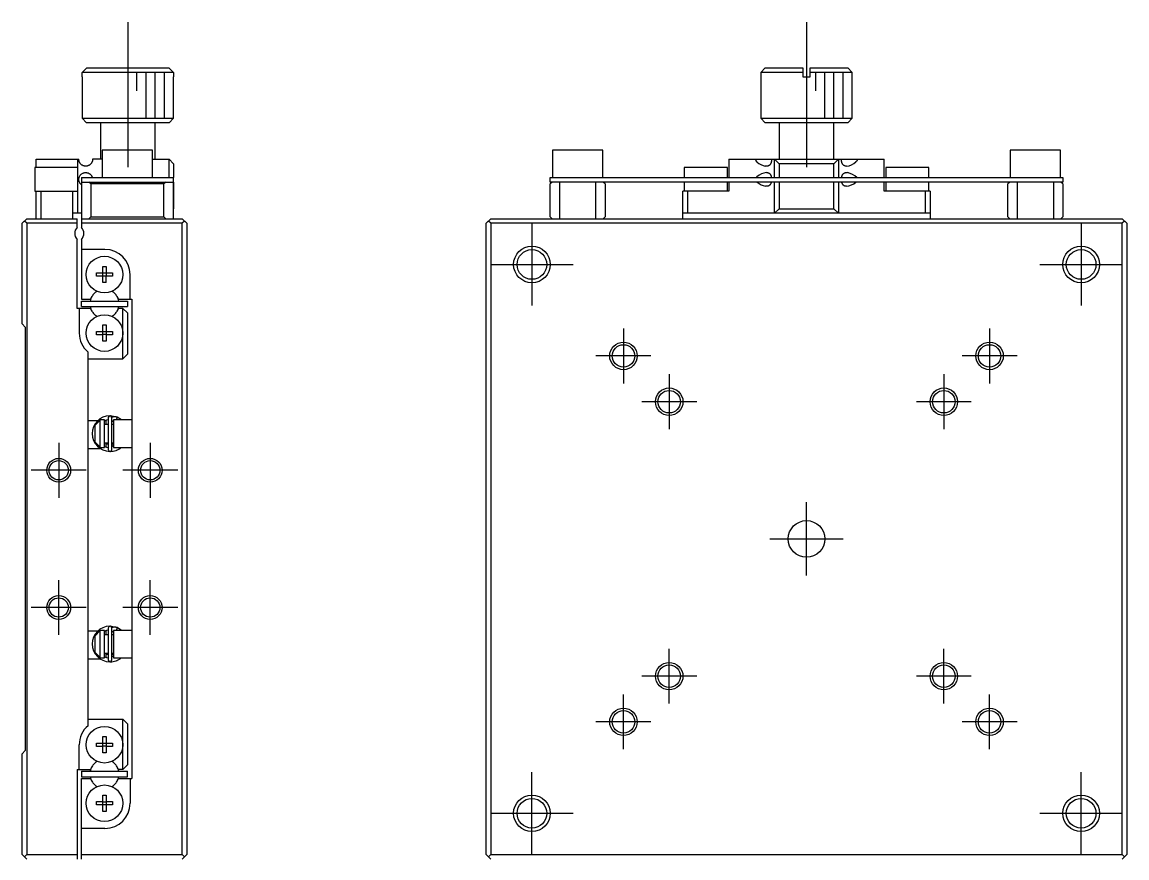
# Model space of a CAD drawing. Extents: x 0 to 296, y -8 to 228.
# Drawn here: x 0 to 120.7, y 85.1 to 176.5 of the extents above; entities that cross this region are included whole.
import ezdxf

# ---------------------------------------------------------------- set-up
doc = ezdxf.new("R2010")
doc.units = 0
doc.header["$LTSCALE"] = 0.5
doc.linetypes.add('CENTER', pattern=[50.8, 31.75, -6.35, 6.35, -6.35])
for name, color, linetype in [('MSM_CENTER', 1, 'CENTER'), ('MSM_CONTINUOUS', 7, 'CONTINUOUS'), ('MSM_NARROW', 5, 'CONTINUOUS')]:
    doc.layers.add(name, color=color, linetype=linetype)

msp = doc.modelspace()

# ---------------------------------------------------------------- linework, layer by layer
at = {"layer": 'MSM_CENTER'}
for p, q in [((11.55, 176.5), (11.55, 160.5)), ((85.694929, 176.5), (85.694929, 159.5)), ((55.694929, 154.5), (55.694929, 145.5)), ((115.694929, 154.5), (115.694929, 145.5)), ((51.194929, 150), (60.194928, 150)), ((111.194929, 150), (120.194928, 150)), ((65.694929, 143.000001), (65.694929, 136.999999)), ((105.694929, 143.000001), (105.694929, 136.999999)), ((68.694931, 140), (62.694928, 140)), ((108.694931, 140), (102.694928, 140)), ((70.694929, 138.000001), (70.694929, 131.999999)), ((100.694929, 138.000001), (100.694929, 131.999999)), ((73.694931, 135), (67.694928, 135)), ((103.694931, 135), (97.694928, 135)), ((4, 130.500001), (4, 124.499999)), ((14, 130.500001), (14, 124.499999)), ((7.000002, 127.5), (0.999999, 127.5)), ((17.000002, 127.5), (10.999999, 127.5)), ((85.694929, 116), (85.694929, 124)), ((81.694929, 120), (89.694929, 120)), ((4, 109.499999), (4, 115.500001)), ((14, 109.499999), (14, 115.500001)), ((7.000002, 112.5), (0.999999, 112.5)), ((17.000002, 112.5), (10.999999, 112.5)), ((70.694929, 101.999999), (70.694929, 108.000001)), ((100.694929, 101.999999), (100.694929, 108.000001)), ((73.694931, 105), (67.694928, 105)), ((103.694931, 105), (97.694928, 105)), ((65.694929, 96.999999), (65.694929, 103.000001)), ((105.694929, 96.999999), (105.694929, 103.000001)), ((68.694931, 100), (62.694928, 100)), ((108.694931, 100), (102.694928, 100)), ((55.694929, 85.5), (55.694929, 94.5)), ((115.694929, 85.5), (115.694929, 94.5)), ((51.194929, 90), (60.194928, 90)), ((111.194929, 90), (120.194928, 90))]:
    msp.add_line(p, q, dxfattribs=at)
at = {"layer": 'MSM_CONTINUOUS'}
for p, q in [((6.566026, 171), (7.067813, 171.5)), ((7.067813, 171.5), (16.032187, 171.5)), ((16.032187, 171.5), (16.533974, 171)), ((81.194929, 171.5), (80.694929, 171)), ((81.194929, 171.5), (85.294929, 171.5)), ((85.294929, 171.5), (85.294929, 170.5)), ((86.094929, 170.5), (86.094929, 171.5)), ((86.094929, 171.5), (90.194929, 171.5)), ((90.694929, 171), (90.194929, 171.5)), ((6.55, 170.5), (6.566026, 170.5)), ((6.55, 170.5), (6.55, 166)), ((6.566026, 170.5), (6.566026, 171)), ((16.533974, 171), (6.566026, 171)), ((16.533974, 171), (16.533974, 170.5)), ((16.533974, 170.5), (16.55, 170.5)), ((16.55, 166), (16.55, 170.5)), ((85.294929, 171), (80.694929, 171)), ((80.694929, 171), (80.694929, 166)), ((85.294929, 170.5), (86.094929, 170.5)), ((90.694929, 171), (86.094929, 171)), ((90.694929, 166), (90.694929, 171)), ((6.55, 166), (16.55, 166)), ((6.55, 166), (7.05, 165.5)), ((16.05, 165.5), (7.05, 165.5)), ((8.55, 165.5), (8.55, 161.5)), ((14.55, 161.5), (14.55, 165.5)), ((16.05, 165.5), (16.55, 166)), ((80.694929, 166), (90.694929, 166)), ((80.694929, 166), (81.194929, 165.5)), ((90.194929, 165.5), (81.194929, 165.5)), ((82.694929, 165.5), (82.694929, 161.5)), ((88.694929, 161.5), (88.694929, 165.5)), ((90.194929, 165.5), (90.694929, 166)), ((14.25, 162.5), (8.75, 162.5)), ((8.75, 162.5), (8.75, 159.5)), ((14.25, 159.5), (14.25, 162.5)), ((63.444929, 162.5), (57.944929, 162.5)), ((57.944929, 162.5), (57.944929, 159.5)), ((63.444929, 159.5), (63.444929, 162.5)), ((113.444929, 162.5), (107.944929, 162.5)), ((107.944929, 162.5), (107.944929, 159.5)), ((113.444929, 159.5), (113.444929, 162.5)), ((6.1, 160.6), (1.4, 160.6)), ((1.4, 160.6), (1.4, 158)), ((1.55, 161.5), (6.2, 161.5)), ((1.55, 160.6), (1.55, 161.5)), ((6.05, 161.5), (6.05, 160.6)), ((6.1, 158), (6.1, 160.6)), ((6.200104, 161.487609), (6.2, 161.5)), ((6.200413, 161.475229), (6.200104, 161.487609)), ((6.200922, 161.462906), (6.200413, 161.475229)), ((6.201625, 161.450687), (6.200922, 161.462906)), ((6.202516, 161.438617), (6.201625, 161.450687)), ((6.20394, 161.423249), (6.202516, 161.438617)), ((6.205653, 161.408135), (6.20394, 161.423249)), ((6.207635, 161.393304), (6.205653, 161.408135)), ((6.209865, 161.378788), (6.207635, 161.393304)), ((6.212322, 161.364617), (6.209865, 161.378788)), ((6.214986, 161.350822), (6.212322, 161.364617)), ((6.221191, 161.322914), (6.214986, 161.350822)), ((6.228155, 161.296292), (6.221191, 161.322914)), ((6.235805, 161.270881), (6.228155, 161.296292)), ((6.244066, 161.246601), (6.235805, 161.270881)), ((6.252863, 161.223377), (6.244066, 161.246601)), ((6.262122, 161.20113), (6.252863, 161.223377)), ((6.281822, 161.159322), (6.262122, 161.20113)), ((6.303222, 161.120262), (6.281822, 161.159322)), ((6.326199, 161.08362), (6.303222, 161.120262)), ((6.357046, 161.040714), (6.326199, 161.08362)), ((6.390251, 161.000753), (6.357046, 161.040714)), ((6.425757, 160.963617), (6.390251, 161.000753)), ((6.463506, 160.929191), (6.425757, 160.963617)), ((6.502361, 160.898227), (6.463506, 160.929191)), ((6.543395, 160.869769), (6.502361, 160.898227)), ((6.586562, 160.843933), (6.543395, 160.869769)), ((6.631822, 160.820837), (6.586562, 160.843933)), ((6.681667, 160.799643), (6.631822, 160.820837)), ((6.733841, 160.781823), (6.681667, 160.799643)), ((6.788225, 160.767655), (6.733841, 160.781823)), ((6.829283, 160.759779), (6.788225, 160.767655)), ((6.871488, 160.754121), (6.829283, 160.759779)), ((6.914733, 160.75083), (6.871488, 160.754121)), ((6.958912, 160.750053), (6.914733, 160.75083)), ((7.003914, 160.751942), (6.958912, 160.750053)), ((7.049707, 160.756659), (7.003914, 160.751942)), ((7.096089, 160.764366), (7.049707, 160.756659)), ((7.130211, 160.771975), (7.096089, 160.764366)), ((7.164531, 160.781342), (7.130211, 160.771975)), ((7.198926, 160.792517), (7.164531, 160.781342)), ((7.233271, 160.805552), (7.198926, 160.792517)), ((7.265356, 160.819536), (7.233271, 160.805552)), ((7.297312, 160.835301), (7.265356, 160.819536)), ((7.328987, 160.852847), (7.297312, 160.835301)), ((7.360226, 160.872173), (7.328987, 160.852847)), ((7.390876, 160.893279), (7.360226, 160.872173)), ((7.420783, 160.916165), (7.390876, 160.893279)), ((7.447582, 160.938853), (7.420783, 160.916165)), ((7.473654, 160.963139), (7.447582, 160.938853)), ((7.498857, 160.98895), (7.473654, 160.963139)), ((7.523049, 161.016213), (7.498857, 160.98895)), ((7.546085, 161.044855), (7.523049, 161.016213)), ((7.567825, 161.074803), (7.546085, 161.044855)), ((7.583137, 161.097963), (7.567825, 161.074803)), ((7.597677, 161.121837), (7.583137, 161.097963)), ((7.611394, 161.146369), (7.597677, 161.121837)), ((7.624235, 161.171507), (7.611394, 161.146369)), ((7.635859, 161.196531), (7.624235, 161.171507)), ((7.646608, 161.222095), (7.635859, 161.196531)), ((7.656442, 161.248135), (7.646608, 161.222095)), ((7.665326, 161.274591), (7.656442, 161.248135)), ((7.673458, 161.302253), (7.665326, 161.274591)), ((7.680546, 161.33031), (7.673458, 161.302253)), ((7.686563, 161.358683), (7.680546, 161.33031)), ((7.691483, 161.387295), (7.686563, 161.358683)), ((7.695197, 161.415283), (7.691483, 161.387295)), ((7.69786, 161.443447), (7.695197, 161.415283)), ((7.699464, 161.471711), (7.69786, 161.443447)), ((7.7, 161.5), (7.699464, 161.471711)), ((8.75, 161.5), (7.7, 161.5)), ((14.25, 161.5), (16.05, 161.5)), ((16.05, 159.5), (16.05, 161.5)), ((16.55, 161), (16.05, 161.5)), ((16.55, 161), (16.55, 159.5)), ((77.044929, 160.6), (72.344929, 160.6)), ((72.344929, 160.6), (72.344929, 159.5)), ((77.044929, 159.5), (77.044929, 160.6)), ((77.194929, 161.5), (77.194929, 159.5)), ((77.194929, 161.5), (94.194929, 161.5)), ((80.154595, 161.393304), (80.131679, 161.5)), ((80.213302, 161.296292), (80.154595, 161.393304)), ((80.302961, 161.20113), (80.213302, 161.296292)), ((81.337275, 160.75), (81.190161, 160.763205)), ((81.346057, 160.750053), (81.337275, 160.75)), ((81.382248, 160.751477), (81.346057, 160.750053)), ((81.417805, 160.754917), (81.382248, 160.751477)), ((81.45262, 160.760464), (81.417805, 160.754917)), ((81.486584, 160.76821), (81.45262, 160.760464)), ((81.51959, 160.778246), (81.486584, 160.76821)), ((81.551529, 160.790663), (81.51959, 160.778246)), ((81.582291, 160.805552), (81.551529, 160.790663)), ((81.60636, 160.819536), (81.582291, 160.805552)), ((81.629671, 160.835301), (81.60636, 160.819536)), ((81.652156, 160.852847), (81.629671, 160.835301)), ((81.673749, 160.872173), (81.652156, 160.852847)), ((81.694382, 160.893279), (81.673749, 160.872173)), ((81.713987, 160.916165), (81.694382, 160.893279)), ((81.731114, 160.938853), (81.713987, 160.916165)), ((81.747394, 160.963139), (81.731114, 160.938853)), ((81.762785, 160.98895), (81.747394, 160.963139)), ((81.777247, 161.016213), (81.762785, 160.98895)), ((81.790738, 161.044855), (81.777247, 161.016213)), ((81.803216, 161.074803), (81.790738, 161.044855)), ((81.812892, 161.100911), (81.803216, 161.074803)), ((81.821889, 161.127976), (81.812892, 161.100911)), ((81.830194, 161.155911), (81.821889, 161.127976)), ((81.837796, 161.184627), (81.830194, 161.155911)), ((81.844683, 161.214037), (81.837796, 161.184627)), ((81.850841, 161.244054), (81.844683, 161.214037)), ((81.856259, 161.274591), (81.850841, 161.244054)), ((81.860952, 161.305699), (81.856259, 161.274591)), ((81.864931, 161.337362), (81.860952, 161.305699)), ((81.868193, 161.369465), (81.864931, 161.337362)), ((81.870736, 161.401894), (81.868193, 161.369465)), ((81.872556, 161.434536), (81.870736, 161.401894)), ((81.87365, 161.467276), (81.872556, 161.434536)), ((81.874015, 161.5), (81.87365, 161.467276)), ((82.194929, 159.5), (82.194929, 161.5)), ((82.694929, 161), (82.194929, 161.5)), ((82.694929, 161), (82.694929, 159.5)), ((88.694929, 161), (82.694929, 161)), ((89.194929, 161.5), (88.694929, 161)), ((88.694929, 159.5), (88.694929, 161)), ((89.194929, 161.5), (89.194929, 159.5)), ((89.516241, 161.465709), (89.515844, 161.5)), ((89.51743, 161.431464), (89.516241, 161.465709)), ((89.51941, 161.397397), (89.51743, 161.431464)), ((89.522179, 161.363642), (89.51941, 161.397397)), ((89.525435, 161.332899), (89.522179, 161.363642)), ((89.529381, 161.302436), (89.525435, 161.332899)), ((89.53401, 161.272342), (89.529381, 161.302436)), ((89.539315, 161.242707), (89.53401, 161.272342)), ((89.545287, 161.213621), (89.539315, 161.242707)), ((89.55192, 161.185172), (89.545287, 161.213621)), ((89.559206, 161.157451), (89.55192, 161.185172)), ((89.567137, 161.130548), (89.559206, 161.157451)), ((89.57724, 161.100171), (89.567137, 161.130548)), ((89.588284, 161.070825), (89.57724, 161.100171)), ((89.600235, 161.042582), (89.588284, 161.070825)), ((89.613061, 161.015514), (89.600235, 161.042582)), ((89.62673, 160.989694), (89.613061, 161.015514)), ((89.641211, 160.965195), (89.62673, 160.989694)), ((89.656471, 160.942087), (89.641211, 160.965195)), ((89.672478, 160.920445), (89.656471, 160.942087)), ((89.691602, 160.897584), (89.672478, 160.920445)), ((89.711741, 160.876446), (89.691602, 160.897584)), ((89.732831, 160.857029), (89.711741, 160.876446)), ((89.754808, 160.839332), (89.732831, 160.857029)), ((89.777607, 160.82335), (89.754808, 160.839332)), ((89.801165, 160.809083), (89.777607, 160.82335)), ((89.825418, 160.796527), (89.801165, 160.809083)), ((89.860773, 160.781617), (89.825418, 160.796527)), ((89.897529, 160.769745), (89.860773, 160.781617)), ((89.935535, 160.760781), (89.897529, 160.769745)), ((89.974642, 160.754591), (89.935535, 160.760781)), ((90.014698, 160.751044), (89.974642, 160.754591)), ((90.052531, 160.75), (90.014698, 160.751044)), ((91.177621, 161.297867), (91.092752, 161.20619)), ((91.232358, 161.386628), (91.177621, 161.297867)), ((91.25818, 161.5), (91.232358, 161.386628)), ((94.194929, 159.5), (94.194929, 161.5)), ((99.044929, 160.6), (94.344929, 160.6)), ((94.344929, 160.6), (94.344929, 159.5)), ((99.044929, 159.5), (99.044929, 160.6)), ((6.200109, 159.3127), (6.200357, 159.323134)), ((6.200357, 159.323134), (6.200749, 159.333513)), ((6.200749, 159.333513), (6.201301, 159.344149)), ((6.201301, 159.344149), (6.201999, 159.354708)), ((6.201999, 159.354708), (6.202837, 159.365167)), ((6.202837, 159.365167), (6.20381, 159.375499)), ((6.20381, 159.375499), (6.205248, 159.388565)), ((6.205248, 159.388565), (6.206889, 159.401416)), ((6.206889, 159.401416), (6.20872, 159.41403)), ((6.20872, 159.41403), (6.210725, 159.426384)), ((6.210725, 159.426384), (6.213739, 159.442897)), ((6.213739, 159.442897), (6.217038, 159.458956)), ((6.217038, 159.458956), (6.220596, 159.474556)), ((6.220596, 159.474556), (6.227893, 159.502702)), ((6.227893, 159.502702), (6.235936, 159.52952)), ((6.235936, 159.52952), (6.24466, 159.555102)), ((6.24466, 159.555102), (6.253998, 159.579544)), ((6.253998, 159.579544), (6.263886, 159.602937)), ((6.263886, 159.602937), (6.274256, 159.625377)), ((6.274256, 159.625377), (6.300802, 159.675782)), ((6.300802, 159.675782), (6.329969, 159.722476)), ((6.329969, 159.722476), (6.361661, 159.765704)), ((6.361661, 159.765704), (6.395782, 159.805712)), ((6.395782, 159.805712), (6.432235, 159.842745)), ((6.432235, 159.842745), (6.470924, 159.877049)), ((6.470924, 159.877049), (6.517206, 159.912534)), ((6.5, 159.5), (16.55, 159.5)), ((6.5, 159.5), (6.5, 154.061438)), ((6.517206, 159.912534), (6.56646, 159.94452)), ((6.56646, 159.94452), (6.618618, 159.972819)), ((6.618618, 159.972819), (6.660688, 159.991954)), ((6.660688, 159.991954), (6.704503, 160.008687)), ((6.704503, 160.008687), (6.749989, 160.022841)), ((6.749989, 160.022841), (6.79707, 160.034243)), ((6.79707, 160.034243), (6.84242, 160.042236)), ((6.84242, 160.042236), (6.889227, 160.047515)), ((6.889227, 160.047515), (6.9373, 160.049872)), ((6.9373, 160.049872), (6.986448, 160.049101)), ((6.986448, 160.049101), (7.03648, 160.044994)), ((7.03648, 160.044994), (7.087207, 160.037343)), ((7.087207, 160.037343), (7.12722, 160.028759)), ((7.12722, 160.028759), (7.167494, 160.01777)), ((7.167494, 160.01777), (7.207839, 160.004286)), ((7.207839, 160.004286), (7.238852, 159.992142)), ((7.238852, 159.992142), (7.269778, 159.978405)), ((7.269778, 159.978405), (7.300497, 159.963059)), ((7.300497, 159.963059), (7.330886, 159.946085)), ((7.330886, 159.946085), (7.355118, 159.93117)), ((7.355118, 159.93117), (7.379051, 159.91515)), ((7.379051, 159.91515), (7.402605, 159.898035)), ((7.402605, 159.898035), (7.425702, 159.879834)), ((7.425702, 159.879834), (7.44891, 159.859985)), ((7.44891, 159.859985), (7.471539, 159.83897)), ((7.471539, 159.83897), (7.493495, 159.816825)), ((7.493495, 159.816825), (7.514685, 159.79359)), ((7.514685, 159.79359), (7.534545, 159.769895)), ((7.534545, 159.769895), (7.553582, 159.745173)), ((7.553582, 159.745173), (7.571711, 159.719487)), ((7.571711, 159.719487), (7.588849, 159.692902)), ((7.588849, 159.692902), (7.605509, 159.664419)), ((7.605509, 159.664419), (7.62101, 159.635011)), ((7.62101, 159.635011), (7.635276, 159.604777)), ((7.635276, 159.604777), (7.64823, 159.573817)), ((7.64823, 159.573817), (7.657256, 159.549576)), ((7.657256, 159.549576), (7.665468, 159.524953)), ((7.665468, 159.524953), (7.672842, 159.5)), ((16.5, 159.5), (16.5, 155)), ((57.694929, 159), (57.694929, 159.5)), ((57.694929, 159.5), (113.694929, 159.5)), ((80.210614, 159.500031), (80.282245, 159.579544)), ((81.337202, 160.05), (81.372405, 160.049101)), ((81.372405, 160.049101), (81.4188, 160.044994)), ((81.4188, 160.044994), (81.463727, 160.037343)), ((81.463727, 160.037343), (81.493234, 160.030028)), ((81.493234, 160.030028), (81.52208, 160.020878)), ((81.52208, 160.020878), (81.550184, 160.009849)), ((81.550184, 160.009849), (81.577463, 159.996899)), ((81.577463, 159.996899), (81.603833, 159.981984)), ((81.603833, 159.981984), (81.629212, 159.96506)), ((81.629212, 159.96506), (81.653516, 159.946085)), ((81.653516, 159.946085), (81.672837, 159.92873)), ((81.672837, 159.92873), (81.691449, 159.90984)), ((81.691449, 159.90984), (81.709307, 159.889451)), ((81.709307, 159.889451), (81.726365, 159.867596)), ((81.726365, 159.867596), (81.742579, 159.844311)), ((81.742579, 159.844311), (81.757904, 159.819631)), ((81.757904, 159.819631), (81.772294, 159.79359)), ((81.772294, 159.79359), (81.78418, 159.769524)), ((81.78418, 159.769524), (81.795383, 159.744323)), ((81.795383, 159.744323), (81.805886, 159.718068)), ((81.805886, 159.718068), (81.815672, 159.69084)), ((81.815672, 159.69084), (81.824723, 159.66272)), ((81.824723, 159.66272), (81.833022, 159.633789)), ((81.833022, 159.633789), (81.840551, 159.604128)), ((81.840551, 159.604128), (81.847294, 159.573817)), ((81.847294, 159.573817), (81.852045, 159.549576)), ((81.852045, 159.549576), (81.856334, 159.524953)), ((81.856334, 159.524953), (81.860156, 159.5)), ((89.529702, 159.5), (89.534775, 159.532393)), ((89.534775, 159.532393), (89.540658, 159.564279)), ((89.540658, 159.564279), (89.547339, 159.595556)), ((89.547339, 159.595556), (89.554807, 159.626119)), ((89.554807, 159.626119), (89.563047, 159.655863)), ((89.563047, 159.655863), (89.572048, 159.684684)), ((89.572048, 159.684684), (89.581796, 159.712478)), ((89.581796, 159.712478), (89.592292, 159.739197)), ((89.592292, 159.739197), (89.60357, 159.764948)), ((89.60357, 159.764948), (89.615605, 159.789679)), ((89.615605, 159.789679), (89.628369, 159.813337)), ((89.628369, 159.813337), (89.641835, 159.835871)), ((89.641835, 159.835871), (89.655977, 159.857229)), ((89.655977, 159.857229), (89.670767, 159.87736)), ((89.670767, 159.87736), (89.689976, 159.900589)), ((89.689976, 159.900589), (89.71021, 159.922064)), ((89.71021, 159.922064), (89.731402, 159.941779)), ((89.731402, 159.941779), (89.753487, 159.959731)), ((89.753487, 159.959731), (89.776399, 159.975916)), ((89.776399, 159.975916), (89.800073, 159.99033)), ((89.800073, 159.99033), (89.830194, 160.005689)), ((89.830194, 160.005689), (89.861486, 160.01861)), ((89.861486, 160.01861), (89.89384, 160.029182)), ((89.89384, 160.029182), (89.927152, 160.037489)), ((89.927152, 160.037489), (89.961314, 160.04362)), ((89.961314, 160.04362), (89.996221, 160.04766)), ((89.996221, 160.04766), (90.031767, 160.049696)), ((90.031767, 160.049696), (90.052647, 160.05)), ((90.052647, 160.05), (90.184688, 160.039225)), ((113.694929, 159.5), (113.694929, 159)), ((6.200004, 159.302242), (6.200109, 159.3127)), ((6.200045, 159.291789), (6.200004, 159.302242)), ((6.200239, 159.281085), (6.200045, 159.291789)), ((6.200585, 159.270409), (6.200239, 159.281085)), ((6.201079, 159.259792), (6.200585, 159.270409)), ((6.201718, 159.249264), (6.201079, 159.259792)), ((6.202758, 159.235743), (6.201718, 159.249264)), ((6.204025, 159.222403), (6.202758, 159.235743)), ((6.205506, 159.209288), (6.204025, 159.222403)), ((6.207649, 159.193166), (6.205506, 159.209288)), ((6.210089, 159.177404), (6.207649, 159.193166)), ((6.212804, 159.162015), (6.210089, 159.177404)), ((6.215771, 159.147013), (6.212804, 159.162015)), ((6.218965, 159.13241), (6.215771, 159.147013)), ((6.222362, 159.118221), (6.218965, 159.13241)), ((6.23019, 159.089303), (6.222362, 159.118221)), ((6.2388, 159.061799), (6.23019, 159.089303)), ((6.248119, 159.035602), (6.2388, 159.061799)), ((6.258069, 159.010604), (6.248119, 159.035602)), ((6.268574, 158.986696), (6.258069, 159.010604)), ((6.291431, 158.941047), (6.268574, 158.986696)), ((6.316377, 158.898595), (6.291431, 158.941047)), ((6.343297, 158.859014), (6.316377, 158.898595)), ((6.372076, 158.821979), (6.343297, 158.859014)), ((6.412223, 158.777203), (6.372076, 158.821979)), ((6.455499, 158.736094), (6.412223, 158.777203)), ((6.499942, 158.700044), (6.455499, 158.736094)), ((6.5, 159), (16.55, 159)), ((7.5, 158.8), (7.3, 159)), ((7.5, 158.8), (7.5, 155.2)), ((15.5, 158.8), (7.5, 158.8)), ((15.7, 159), (15.5, 158.8)), ((15.5, 155.2), (15.5, 158.8)), ((16.55, 159), (16.55, 156.1)), ((57.894929, 159), (57.694929, 158.8)), ((113.694929, 159), (57.694929, 159)), ((57.694929, 155.2), (57.694929, 158.8)), ((58.694929, 159), (58.694929, 155)), ((62.694929, 155), (62.694929, 159)), ((63.694929, 158.8), (63.494929, 159)), ((63.694929, 158.8), (63.694929, 155.2)), ((72.344929, 159), (72.344929, 158)), ((77.044929, 158), (77.044929, 159)), ((77.194929, 159), (77.194929, 158)), ((81.337235, 158.55), (81.220267, 158.558584)), ((81.347125, 158.550102), (81.337235, 158.55)), ((81.387914, 158.551903), (81.347125, 158.550102)), ((81.427736, 158.556246), (81.387914, 158.551903)), ((81.466462, 158.563265), (81.427736, 158.556246)), ((81.50396, 158.573098), (81.466462, 158.563265)), ((81.531785, 158.582625), (81.50396, 158.573098)), ((81.5589, 158.593981), (81.531785, 158.582625)), ((81.585228, 158.607198), (81.5589, 158.593981)), ((81.61069, 158.622312), (81.585228, 158.607198)), ((81.635208, 158.639354), (81.61069, 158.622312)), ((81.658703, 158.65836), (81.635208, 158.639354)), ((81.679389, 158.677644), (81.658703, 158.65836)), ((81.699226, 158.698718), (81.679389, 158.677644)), ((81.718154, 158.721536), (81.699226, 158.698718)), ((81.736117, 158.746056), (81.718154, 158.721536)), ((81.753058, 158.772231), (81.736117, 158.746056)), ((81.76892, 158.80002), (81.753058, 158.772231)), ((81.781701, 158.825256), (81.76892, 158.80002)), ((81.793717, 158.851755), (81.781701, 158.825256)), ((81.804944, 158.879426), (81.793717, 158.851755)), ((81.815361, 158.908178), (81.804944, 158.879426)), ((81.824947, 158.937919), (81.815361, 158.908178)), ((81.833679, 158.968556), (81.824947, 158.937919)), ((81.841535, 159), (81.833679, 158.968556)), ((82.194929, 155.6), (82.194929, 159)), ((82.694929, 159), (82.694929, 156.1)), ((88.694929, 156.1), (88.694929, 159)), ((89.194929, 159), (89.194929, 155.6)), ((89.55639, 158.96772), (89.548324, 159)), ((89.565342, 158.936374), (89.55639, 158.96772)), ((89.575158, 158.906144), (89.565342, 158.936374)), ((89.585892, 158.876907), (89.575158, 158.906144)), ((89.597515, 158.848735), (89.585892, 158.876907)), ((89.609996, 158.821701), (89.597515, 158.848735)), ((89.623305, 158.795877), (89.609996, 158.821701)), ((89.63741, 158.771336), (89.623305, 158.795877)), ((89.652283, 158.748149), (89.63741, 158.771336)), ((89.667892, 158.726389), (89.652283, 158.748149)), ((89.686554, 158.703346), (89.667892, 158.726389)), ((89.706218, 158.681986), (89.686554, 158.703346)), ((89.726821, 158.662309), (89.706218, 158.681986)), ((89.748302, 158.644317), (89.726821, 158.662309)), ((89.770598, 158.62801), (89.748302, 158.644317)), ((89.793648, 158.613389), (89.770598, 158.62801)), ((89.817389, 158.600454), (89.793648, 158.613389)), ((89.84788, 158.586634), (89.817389, 158.600454)), ((89.879475, 158.575163), (89.84788, 158.586634)), ((89.912072, 158.565954), (89.879475, 158.575163)), ((89.94557, 158.558921), (89.912072, 158.565954)), ((89.97987, 158.553976), (89.94557, 158.558921)), ((90.01487, 158.551032), (89.97987, 158.553976)), ((90.05047, 158.550003), (90.01487, 158.551032)), ((90.052522, 158.55), (90.05047, 158.550003)), ((94.194929, 158), (94.194929, 159)), ((94.344929, 159), (94.344929, 158)), ((99.044929, 158), (99.044929, 159)), ((107.894929, 159), (107.694929, 158.8)), ((107.694929, 155.2), (107.694929, 158.8)), ((108.694929, 159), (108.694929, 155)), ((112.694929, 155), (112.694929, 159)), ((113.694929, 158.8), (113.494929, 159)), ((113.694929, 158.8), (113.694929, 155.2)), ((1.4, 158), (6.1, 158)), ((1.55, 155), (1.55, 158)), ((2.05, 158), (2.05, 155)), ((5.55, 155), (5.55, 158)), ((6.05, 158), (6.05, 155.6)), ((77.194929, 158), (72.194929, 158)), ((72.194929, 155), (72.194929, 158)), ((72.694929, 158), (72.694929, 155.6)), ((99.194929, 158), (94.194929, 158)), ((98.694929, 155.6), (98.694929, 158)), ((99.194929, 158), (99.194929, 155)), ((16.5, 156.05), (16.55, 156.1)), ((82.194929, 155.6), (82.694929, 156.1)), ((82.694929, 156.1), (88.694929, 156.1)), ((88.694929, 156.1), (89.194929, 155.6)), ((0.5, 155), (0, 154.5)), ((0, 143.5), (0, 154.5)), ((0.5, 154.5), (0.25, 154.75)), ((0.5, 155), (6, 155)), ((0.5, 154.5), (0.5, 85.5)), ((6, 154.5), (0.5, 154.5)), ((6.5, 155.6), (5.55, 155.6)), ((6, 154.061438), (6, 155)), ((6.5, 155), (17.5, 155)), ((17.5, 154.5), (6.5, 154.5)), ((7.3, 155), (7.5, 155.2)), ((7.5, 155.2), (15.5, 155.2)), ((15.5, 155.2), (15.7, 155)), ((17.5, 155), (18, 154.5)), ((17.75, 154.75), (17.5, 154.5)), ((17.5, 85.5), (17.5, 154.5)), ((18, 154.5), (18, 85.5)), ((51.194929, 155), (50.694929, 154.5)), ((50.694929, 85.5), (50.694929, 154.5)), ((51.194929, 154.5), (50.944929, 154.75)), ((51.194929, 155), (120.194929, 155)), ((51.194929, 154.5), (51.194929, 85.5)), ((120.194929, 154.5), (51.194929, 154.5)), ((57.694929, 155.2), (57.894929, 155)), ((63.494929, 155), (63.694929, 155.2)), ((99.194929, 155.6), (72.194929, 155.6)), ((107.694929, 155.2), (107.894929, 155)), ((113.494929, 155), (113.694929, 155.2)), ((120.694929, 154.5), (120.194929, 155)), ((120.444929, 154.75), (120.194929, 154.5)), ((120.194929, 85.5), (120.194929, 154.5)), ((120.694929, 154.5), (120.694929, 85.5)), ((6, 145.2), (6, 152.738562)), ((6.5, 152.738562), (6.5, 146.2)), ((9.05, 151.65), (6.5, 151.65)), ((8.82, 149.786361), (9.18, 149.786361)), ((8.82, 149.08), (8.82, 149.786361)), ((9.18, 149.786361), (9.18, 149.08)), ((8.113639, 149.08), (8.82, 149.08)), ((8.113639, 148.72), (8.113639, 149.08)), ((8.82, 148.72), (8.113639, 148.72)), ((8.830372, 149.069628), (8.82, 149.08)), ((8.830372, 148.730372), (8.82, 148.72)), ((8.82, 148.013639), (8.82, 148.72)), ((8.830372, 148.730372), (8.830372, 149.069628)), ((8.830372, 149.069628), (9.169628, 149.069628)), ((9.169628, 148.730372), (8.830372, 148.730372)), ((9.169628, 149.069628), (9.18, 149.08)), ((9.169628, 149.069628), (9.169628, 148.730372)), ((9.169628, 148.730372), (9.18, 148.72)), ((9.18, 149.08), (9.886361, 149.08)), ((9.886361, 148.72), (9.18, 148.72)), ((9.18, 148.013639), (9.18, 148.72)), ((9.886361, 149.08), (9.886361, 148.72)), ((11.8, 146.2), (11.8, 148.9)), ((9.18, 148.013639), (8.82, 148.013639)), ((6.5, 146.2), (7.455588, 146.2)), ((7.455588, 146.2), (7.625185, 146.49375)), ((10.374815, 146.49375), (10.544412, 146.2)), ((10.544412, 146.2), (12, 146.2)), ((12, 146.2), (12, 93.8)), ((7.455588, 145.2), (6, 145.2)), ((6.25, 145.2), (6.25, 142.5)), ((6.5, 146), (11.5, 146)), ((6.5, 145.4), (6.5, 146)), ((6.5, 145.4), (11.5, 145.4)), ((7.625185, 144.90625), (7.455588, 145.2)), ((10.544412, 145.2), (10.374815, 144.90625)), ((11, 145.2), (10.544412, 145.2)), ((11, 139.7), (11, 145.2)), ((11, 145.2), (11.5, 144.7)), ((11.5, 146), (11.5, 145.4)), ((11.5, 144.7), (11.5, 140.2)), ((0, 143.5), (0.35, 143.15)), ((0.35, 143.15), (0.35, 96.85)), ((8.113639, 142.68), (8.82, 142.68)), ((8.113639, 142.32), (8.113639, 142.68)), ((8.82, 143.386361), (9.18, 143.386361)), ((8.82, 142.68), (8.82, 143.386361)), ((8.830372, 142.669628), (8.82, 142.68)), ((8.830372, 142.330372), (8.830372, 142.669628)), ((8.830372, 142.669628), (9.169628, 142.669628)), ((9.169628, 142.669628), (9.18, 142.68)), ((9.169628, 142.669628), (9.169628, 142.330372)), ((9.18, 143.386361), (9.18, 142.68)), ((9.18, 142.68), (9.886361, 142.68)), ((9.886361, 142.68), (9.886361, 142.32)), ((8.82, 142.32), (8.113639, 142.32)), ((8.830372, 142.330372), (8.82, 142.32)), ((8.82, 141.613639), (8.82, 142.32)), ((9.18, 141.613639), (8.82, 141.613639)), ((9.169628, 142.330372), (8.830372, 142.330372)), ((9.169628, 142.330372), (9.18, 142.32)), ((9.18, 142.32), (9.18, 141.613639)), ((9.886361, 142.32), (9.18, 142.32)), ((7.2, 99.579062), (7.2, 140.420938)), ((11.5, 140.2), (11, 139.7)), ((7.2, 139.7), (11, 139.7)), ((8.248683, 132.9), (7.2, 132.9)), ((8, 132.416515), (8.5, 132.945683)), ((8.5, 133), (8.5, 130)), ((9, 133), (8.5, 133)), ((8.99981, 132.942321), (9.411485, 133.053536)), ((9, 130), (9, 133)), ((9.2, 132.9), (9, 132.9)), ((9.2, 132.5), (9.2, 132.9)), ((9.411506, 133.259909), (9.411506, 129.759909)), ((10.381193, 133.292969), (9.633654, 133.453626)), ((9.808138, 133.287204), (9.79999, 133.283279)), ((9.801506, 129.759909), (9.801506, 133.259909)), ((9.839511, 133.301115), (9.808138, 133.287204)), ((9.818987, 132.760635), (9.824309, 132.774678)), ((9.824309, 132.774678), (9.830309, 132.788444)), ((9.830309, 132.788444), (9.836973, 132.801901)), ((9.836973, 132.801901), (9.844288, 132.815015)), ((9.871527, 133.313441), (9.839511, 133.301115)), ((9.844288, 132.815015), (9.852236, 132.827755)), ((9.852236, 132.827755), (9.860801, 132.84009)), ((9.860801, 132.84009), (9.869963, 132.851989)), ((9.869963, 132.851989), (9.879701, 132.863423)), ((9.904107, 133.32415), (9.871527, 133.313441)), ((9.879701, 132.863423), (9.889994, 132.874363)), ((9.889994, 132.874363), (9.900817, 132.884781)), ((9.900817, 132.884781), (9.912147, 132.894649)), ((9.937171, 133.333217), (9.904107, 133.32415)), ((9.912147, 132.894649), (9.923957, 132.903944)), ((9.923957, 132.903944), (9.936219, 132.912638)), ((9.936219, 132.912638), (9.948903, 132.92071)), ((9.97064, 133.340621), (9.937171, 133.333217)), ((9.948903, 132.92071), (9.96198, 132.928138)), ((9.96198, 132.928138), (9.975418, 132.9349)), ((10.00443, 133.346344), (9.97064, 133.340621)), ((9.975418, 132.9349), (9.989183, 132.940978)), ((9.989183, 132.940978), (9.999977, 132.945178)), ((10, 133), (10, 130)), ((12, 133), (10, 133)), ((10.038459, 133.350371), (10.00443, 133.346344)), ((10.072643, 133.352693), (10.038459, 133.350371)), ((10.106901, 133.353304), (10.072643, 133.352693)), ((10.141147, 133.352203), (10.106901, 133.353304)), ((10.175298, 133.349392), (10.141147, 133.352203)), ((10.20927, 133.344877), (10.175298, 133.349392)), ((10.24298, 133.33867), (10.20927, 133.344877)), ((10.276346, 133.330784), (10.24298, 133.33867)), ((10.271911, 133.011398), (10.265732, 133)), ((10.278245, 133.023513), (10.271911, 133.011398)), ((10.380579, 133.293246), (10.2763, 132.99999)), ((10.309286, 133.321239), (10.276346, 133.330784)), ((10.284692, 133.036263), (10.278245, 133.023513)), ((10.29121, 133.049565), (10.284692, 133.036263)), ((10.297754, 133.063328), (10.29121, 133.049565)), ((10.304281, 133.077461), (10.297754, 133.063328)), ((10.310747, 133.09187), (10.304281, 133.077461)), ((10.341717, 133.310057), (10.309286, 133.321239)), ((10.317109, 133.106458), (10.310747, 133.09187)), ((10.323325, 133.121128), (10.317109, 133.106458)), ((10.329353, 133.135781), (10.323325, 133.121128)), ((10.335152, 133.150321), (10.329353, 133.135781)), ((10.340685, 133.164649), (10.335152, 133.150321)), ((10.345913, 133.17867), (10.340685, 133.164649)), ((10.371894, 133.297982), (10.341717, 133.310057)), ((10.350803, 133.192291), (10.345913, 133.17867)), ((10.355321, 133.20542), (10.350803, 133.192291)), ((10.359438, 133.21797), (10.355321, 133.20542)), ((10.363125, 133.229857), (10.359438, 133.21797)), ((10.366359, 133.241001), (10.363125, 133.229857)), ((10.369117, 133.251328), (10.366359, 133.241001)), ((10.371381, 133.260769), (10.369117, 133.251328)), ((10.370628, 133.29825), (10.372567, 133.297593)), ((10.373136, 133.269261), (10.371381, 133.260769)), ((10.854437, 133.000223), (10.371474, 133.297171)), ((10.372567, 133.297593), (10.373989, 133.295741)), ((10.37437, 133.276747), (10.373136, 133.269261)), ((10.373989, 133.295741), (10.374884, 133.292706)), ((10.375076, 133.283177), (10.37437, 133.276747)), ((10.374884, 133.292706), (10.375247, 133.288509)), ((10.375247, 133.288509), (10.375076, 133.283177)), ((10.40077, 133.284342), (10.381193, 133.292969)), ((8, 130.583485), (8, 132.416515)), ((9.411506, 132.5), (9, 132.5)), ((9.801506, 132.658228), (9.80184, 132.672462)), ((10, 132.5), (9.801506, 132.5)), ((9.80184, 132.672462), (9.802902, 132.687451)), ((9.802902, 132.687451), (9.804689, 132.702369)), ((9.804689, 132.702369), (9.807198, 132.717181)), ((9.807198, 132.717181), (9.810422, 132.731853)), ((9.810422, 132.731853), (9.814354, 132.746349)), ((9.814354, 132.746349), (9.818987, 132.760635)), ((8.5, 130.054317), (8, 130.583485)), ((9, 130.5), (9.411506, 130.5)), ((9.2, 130.008123), (9.2, 130.5)), ((9.2, 130.4), (9.411506, 130.4)), ((9.801506, 130.5), (10, 130.5)), ((9.801506, 130.4), (10, 130.4)), ((9.80159, 130.354552), (9.801506, 130.361589)), ((9.802303, 130.339539), (9.80159, 130.354552)), ((7.2, 129.9), (8.517927, 129.9)), ((8.5, 130), (9, 130)), ((9.411452, 129.966596), (8.999851, 130.077142)), ((9.803744, 130.324577), (9.802303, 130.339539)), ((9.805909, 130.309699), (9.803744, 130.324577)), ((9.808795, 130.294943), (9.805909, 130.309699)), ((9.812396, 130.280341), (9.808795, 130.294943)), ((9.816703, 130.26593), (9.812396, 130.280341)), ((9.821708, 130.251744), (9.816703, 130.26593)), ((9.827401, 130.237816), (9.821708, 130.251744)), ((9.833769, 130.224181), (9.827401, 130.237816)), ((9.840798, 130.210871), (9.833769, 130.224181)), ((9.848473, 130.19792), (9.840798, 130.210871)), ((9.856778, 130.18536), (9.848473, 130.19792)), ((9.865693, 130.173223), (9.856778, 130.18536)), ((9.875199, 130.161538), (9.865693, 130.173223)), ((9.885274, 130.150336), (9.875199, 130.161538)), ((9.895894, 130.139647), (9.885274, 130.150336)), ((9.907036, 130.129497), (9.895894, 130.139647)), ((9.918673, 130.119914), (9.907036, 130.129497)), ((9.930777, 130.110924), (9.918673, 130.119914)), ((9.943318, 130.102551), (9.930777, 130.110924)), ((9.956267, 130.094817), (9.943318, 130.102551)), ((9.969591, 130.087745), (9.956267, 130.094817)), ((9.983257, 130.081354), (9.969591, 130.087745)), ((9.99723, 130.075663), (9.983257, 130.081354)), ((9.999981, 130.074638), (9.99723, 130.075663)), ((10, 130), (12, 130)), ((10.313649, 129.699978), (10.314961, 129.700405)), ((10.314961, 129.700405), (10.316138, 129.70079)), ((10.316138, 129.70079), (10.317401, 129.701207)), ((10.317401, 129.701207), (10.319494, 129.701903)), ((10.319494, 129.701903), (10.322134, 129.702791)), ((10.322134, 129.702791), (10.323183, 129.703148)), ((10.323183, 129.703148), (10.3251, 129.703804)), ((10.3251, 129.703804), (10.326293, 129.704216)), ((10.326293, 129.704216), (10.330602, 129.705723)), ((10.330602, 129.705723), (10.332031, 129.70623)), ((10.332031, 129.70623), (10.334843, 129.707238)), ((10.334843, 129.707238), (10.371894, 129.721835)), ((10.368163, 129.722097), (10.370628, 129.721567)), ((10.370628, 129.721567), (10.370322, 129.722295)), ((10.371894, 129.721835), (10.370628, 129.721567)), ((10.371662, 129.722726), (10.389585, 129.730508)), ((8.248683, 109.9), (7.2, 109.9)), ((8, 109.416515), (8.5, 109.945683)), ((8.5, 110), (8.5, 107)), ((9, 110), (8.5, 110)), ((8.99981, 109.942321), (9.411485, 110.053536)), ((9, 107), (9, 110)), ((9.2, 109.9), (9, 109.9)), ((9.2, 109.5), (9.2, 109.9)), ((9.411506, 110.259909), (9.411506, 106.759909)), ((10.40077, 110.284342), (9.633654, 110.453626)), ((9.808138, 110.287204), (9.79999, 110.283279)), ((9.801506, 106.759909), (9.801506, 110.259909)), ((9.839511, 110.301115), (9.808138, 110.287204)), ((9.871527, 110.313441), (9.839511, 110.301115)), ((9.852236, 109.827755), (9.860801, 109.84009)), ((9.860801, 109.84009), (9.869963, 109.851989)), ((9.869963, 109.851989), (9.879701, 109.863423)), ((9.904107, 110.32415), (9.871527, 110.313441)), ((9.879701, 109.863423), (9.889994, 109.874363)), ((9.889994, 109.874363), (9.900817, 109.884781)), ((9.900817, 109.884781), (9.912147, 109.894649)), ((9.937171, 110.333217), (9.904107, 110.32415)), ((9.912147, 109.894649), (9.923957, 109.903944)), ((9.923957, 109.903944), (9.936219, 109.912638)), ((9.936219, 109.912638), (9.948903, 109.92071)), ((9.97064, 110.340621), (9.937171, 110.333217)), ((9.948903, 109.92071), (9.96198, 109.928138)), ((9.96198, 109.928138), (9.975418, 109.9349)), ((10.00443, 110.346344), (9.97064, 110.340621)), ((9.975418, 109.9349), (9.989183, 109.940978)), ((9.989183, 109.940978), (9.999977, 109.945178)), ((10, 110), (10, 107)), ((12, 110), (10, 110)), ((10.038459, 110.350371), (10.00443, 110.346344)), ((10.072643, 110.352693), (10.038459, 110.350371)), ((10.106901, 110.353304), (10.072643, 110.352693)), ((10.141147, 110.352203), (10.106901, 110.353304)), ((10.175298, 110.349392), (10.141147, 110.352203)), ((10.20927, 110.344877), (10.175298, 110.349392)), ((10.24298, 110.33867), (10.20927, 110.344877)), ((10.276346, 110.330784), (10.24298, 110.33867)), ((10.271911, 110.011398), (10.265732, 110)), ((10.278245, 110.023513), (10.271911, 110.011398)), ((10.380579, 110.293246), (10.2763, 109.99999)), ((10.309286, 110.321239), (10.276346, 110.330784)), ((10.284692, 110.036263), (10.278245, 110.023513)), ((10.29121, 110.049565), (10.284692, 110.036263)), ((10.297754, 110.063328), (10.29121, 110.049565)), ((10.304281, 110.077461), (10.297754, 110.063328)), ((10.310747, 110.09187), (10.304281, 110.077461)), ((10.341717, 110.310057), (10.309286, 110.321239)), ((10.317109, 110.106458), (10.310747, 110.09187)), ((10.323325, 110.121128), (10.317109, 110.106458)), ((10.329353, 110.135781), (10.323325, 110.121128)), ((10.335152, 110.150321), (10.329353, 110.135781)), ((10.340685, 110.164649), (10.335152, 110.150321)), ((10.345913, 110.17867), (10.340685, 110.164649)), ((10.371894, 110.297982), (10.341717, 110.310057)), ((10.350803, 110.192291), (10.345913, 110.17867)), ((10.355321, 110.20542), (10.350803, 110.192291)), ((10.359438, 110.21797), (10.355321, 110.20542)), ((10.363125, 110.229857), (10.359438, 110.21797)), ((10.366359, 110.241001), (10.363125, 110.229857)), ((10.369117, 110.251328), (10.366359, 110.241001)), ((10.371381, 110.260769), (10.369117, 110.251328)), ((10.370628, 110.29825), (10.372567, 110.297593)), ((10.373136, 110.269261), (10.371381, 110.260769)), ((10.854437, 110.000223), (10.371474, 110.297171)), ((10.372567, 110.297593), (10.373989, 110.295741)), ((10.37437, 110.276747), (10.373136, 110.269261)), ((10.373989, 110.295741), (10.374884, 110.292706)), ((10.375076, 110.283177), (10.37437, 110.276747)), ((10.374884, 110.292706), (10.375247, 110.288509)), ((10.375247, 110.288509), (10.375076, 110.283177)), ((8, 107.583485), (8, 109.416515)), ((9.411506, 109.5), (9, 109.5)), ((9.801506, 109.658228), (9.80184, 109.672462)), ((10, 109.5), (9.801506, 109.5)), ((9.80184, 109.672462), (9.802902, 109.687451)), ((9.802902, 109.687451), (9.804689, 109.702369)), ((9.804689, 109.702369), (9.807198, 109.717181)), ((9.807198, 109.717181), (9.810422, 109.731853)), ((9.810422, 109.731853), (9.814354, 109.746349)), ((9.814354, 109.746349), (9.818987, 109.760635)), ((9.818987, 109.760635), (9.824309, 109.774678)), ((9.824309, 109.774678), (9.830309, 109.788444)), ((9.830309, 109.788444), (9.836973, 109.801901)), ((9.836973, 109.801901), (9.844288, 109.815015)), ((9.844288, 109.815015), (9.852236, 109.827755)), ((8.5, 107.054317), (8, 107.583485)), ((9, 107.5), (9.411506, 107.5)), ((9.2, 107.008123), (9.2, 107.5)), ((9.801506, 107.5), (10, 107.5)), ((7.2, 106.9), (8.517927, 106.9)), ((8.5, 107), (9, 107)), ((9.411452, 106.966596), (8.999851, 107.077142)), ((9.2, 107.4), (9.411506, 107.4)), ((9.801506, 107.4), (10, 107.4)), ((9.80159, 107.354552), (9.801506, 107.361589)), ((9.802303, 107.339539), (9.80159, 107.354552)), ((9.803744, 107.324577), (9.802303, 107.339539)), ((9.805909, 107.309699), (9.803744, 107.324577)), ((9.808795, 107.294943), (9.805909, 107.309699)), ((9.812396, 107.280341), (9.808795, 107.294943)), ((9.816703, 107.26593), (9.812396, 107.280341)), ((9.821708, 107.251744), (9.816703, 107.26593)), ((9.827401, 107.237816), (9.821708, 107.251744)), ((9.833769, 107.224181), (9.827401, 107.237816)), ((9.840798, 107.210871), (9.833769, 107.224181)), ((9.848473, 107.19792), (9.840798, 107.210871)), ((9.856778, 107.18536), (9.848473, 107.19792)), ((9.865693, 107.173223), (9.856778, 107.18536)), ((9.875199, 107.161538), (9.865693, 107.173223)), ((9.885274, 107.150336), (9.875199, 107.161538)), ((9.895894, 107.139647), (9.885274, 107.150336)), ((9.907036, 107.129497), (9.895894, 107.139647)), ((9.918673, 107.119914), (9.907036, 107.129497)), ((9.930777, 107.110924), (9.918673, 107.119914)), ((9.943318, 107.102551), (9.930777, 107.110924)), ((9.956267, 107.094817), (9.943318, 107.102551)), ((9.969591, 107.087745), (9.956267, 107.094817)), ((9.983257, 107.081354), (9.969591, 107.087745)), ((9.99723, 107.075663), (9.983257, 107.081354)), ((9.999981, 107.074638), (9.99723, 107.075663)), ((10, 107), (12, 107)), ((10.313649, 106.699978), (10.314961, 106.700405)), ((10.314961, 106.700405), (10.316138, 106.70079)), ((10.316138, 106.70079), (10.317401, 106.701207)), ((10.317401, 106.701207), (10.319494, 106.701903)), ((10.319494, 106.701903), (10.322134, 106.702791)), ((10.322134, 106.702791), (10.323183, 106.703148)), ((10.323183, 106.703148), (10.3251, 106.703804)), ((10.3251, 106.703804), (10.326293, 106.704216)), ((10.326293, 106.704216), (10.330602, 106.705723)), ((10.330602, 106.705723), (10.332031, 106.70623)), ((10.332031, 106.70623), (10.334843, 106.707238)), ((10.334843, 106.707238), (10.371894, 106.721835)), ((10.368163, 106.722097), (10.370628, 106.721567)), ((10.370628, 106.721567), (10.370322, 106.722295)), ((10.371894, 106.721835), (10.370628, 106.721567)), ((10.371662, 106.722726), (10.389585, 106.730508)), ((10.379303, 106.726775), (10.380762, 106.726651)), ((7.2, 100.3), (11, 100.3)), ((11, 94.8), (11, 100.3)), ((11, 100.3), (11.5, 99.8)), ((11.5, 99.8), (11.5, 95.3)), ((8.82, 98.386361), (9.18, 98.386361)), ((8.82, 97.68), (8.82, 98.386361)), ((9.18, 98.386361), (9.18, 97.68)), ((0.35, 96.85), (0, 96.5)), ((6.25, 94.8), (6.25, 97.5)), ((8.113639, 97.68), (8.82, 97.68)), ((8.113639, 97.32), (8.113639, 97.68)), ((8.82, 97.32), (8.113639, 97.32)), ((8.830372, 97.669628), (8.82, 97.68)), ((8.830372, 97.330372), (8.82, 97.32)), ((8.82, 96.613639), (8.82, 97.32)), ((9.18, 96.613639), (8.82, 96.613639)), ((8.830372, 97.330372), (8.830372, 97.669628)), ((8.830372, 97.669628), (9.169628, 97.669628)), ((9.169628, 97.330372), (8.830372, 97.330372)), ((9.169628, 97.669628), (9.18, 97.68)), ((9.169628, 97.669628), (9.169628, 97.330372)), ((9.169628, 97.330372), (9.18, 97.32)), ((9.18, 97.68), (9.886361, 97.68)), ((9.18, 97.32), (9.18, 96.613639)), ((9.886361, 97.32), (9.18, 97.32)), ((9.886361, 97.68), (9.886361, 97.32)), ((0, 85.5), (0, 96.5)), ((6, 94.8), (7.455588, 94.8)), ((6, 94.8), (6, 85)), ((6.5, 94.6), (11.5, 94.6)), ((6.5, 94.6), (6.5, 94)), ((7.625185, 95.09375), (7.455588, 94.8)), ((10.544412, 94.8), (10.374815, 95.09375)), ((11, 94.8), (10.544412, 94.8)), ((11.5, 95.3), (11, 94.8)), ((11.5, 94), (11.5, 94.6)), ((6.5, 94), (11.5, 94)), ((6.5, 85), (6.5, 93.8)), ((6.5, 93.8), (7.455588, 93.8)), ((7.455588, 93.8), (7.625185, 93.50625)), ((10.374815, 93.50625), (10.544412, 93.8)), ((10.544412, 93.8), (12, 93.8)), ((11.8, 93.8), (11.8, 91.1)), ((8.82, 91.986361), (9.18, 91.986361)), ((8.82, 91.28), (8.82, 91.986361)), ((9.18, 91.986361), (9.18, 91.28)), ((8.113639, 91.28), (8.82, 91.28)), ((8.113639, 90.92), (8.113639, 91.28)), ((8.82, 90.92), (8.113639, 90.92)), ((8.830372, 91.269628), (8.82, 91.28)), ((8.830372, 90.930372), (8.82, 90.92)), ((8.82, 90.213639), (8.82, 90.92)), ((8.830372, 90.930372), (8.830372, 91.269628)), ((8.830372, 91.269628), (9.169628, 91.269628)), ((9.169628, 90.930372), (8.830372, 90.930372)), ((9.169628, 91.269628), (9.18, 91.28)), ((9.169628, 91.269628), (9.169628, 90.930372)), ((9.169628, 90.930372), (9.18, 90.92)), ((9.18, 91.28), (9.886361, 91.28)), ((9.18, 90.92), (9.18, 90.213639)), ((9.886361, 90.92), (9.18, 90.92)), ((9.886361, 91.28), (9.886361, 90.92)), ((9.18, 90.213639), (8.82, 90.213639)), ((9.05, 88.35), (6.5, 88.35)), ((0, 85.5), (0.5, 85)), ((0.25, 85.25), (0.5, 85.5)), ((0.5, 85.5), (6, 85.5)), ((6.5, 85.5), (17.5, 85.5)), ((17.5, 85.5), (17.75, 85.25)), ((18, 85.5), (17.5, 85)), ((50.694929, 85.5), (51.194929, 85)), ((51.194929, 85.5), (50.944929, 85.25)), ((51.194929, 85.5), (120.194929, 85.5)), ((120.444929, 85.25), (120.194929, 85.5)), ((120.194929, 85), (120.694929, 85.5))]:
    msp.add_line(p, q, dxfattribs=at)
for centre, radius in [((9, 148.9), 2), ((55.694929, 150), 1.621), ((115.694929, 150), 1.621), ((9, 142.5), 2), ((65.694928, 139.999999), 1.2295), ((105.694929, 139.999999), 1.2295), ((70.694929, 134.999999), 1.2295), ((100.694929, 134.999999), 1.2295), ((4, 127.5), 1.0565), ((14, 127.5), 1.0565), ((85.694929, 120), 2), ((4, 112.5), 1.0565), ((14, 112.5), 1.0565), ((70.694928, 104.999999), 1.2295), ((100.694929, 104.999999), 1.2295), ((65.694928, 99.999999), 1.2295), ((105.694929, 99.999999), 1.2295), ((9, 97.5), 2), ((9, 91.1), 2), ((55.694929, 90), 1.621), ((115.694929, 90), 1.621)]:
    msp.add_circle(centre, radius, dxfattribs=at)
for centre, radius, start, end in [((81.594562, 162.700148), 1.978709, 229.25077852, 258.20700869), ((89.861318, 162.600082), 1.859937, 275.90079989, 311.4590073), ((81.52721, 158.20587), 1.853893, 95.88266192, 132.18611397), ((89.827609, 158.193711), 1.879742, 44.02564064, 79.04943393), ((81.597715, 160.513188), 1.990715, 229.47983532, 259.07029629), ((89.870111, 160.379747), 1.838817, 275.693117, 311.386932), ((6.75, 153.4), 1, 138.590378, 221.409622), ((5.75, 153.4), 1, 318.590378, 41.409622), ((9.05, 148.9), 2.75, 0, 90), ((9, 145.699999), 1.5875, 150, 169.10691), ((9, 145.7), 1.5875, 135, 150), ((9.115, 145.58519), 1.75, 121.886504, 135.004406), ((9, 145.699999), 1.5875, 120.433182, 134.999974), ((9, 145.699999), 1.5875, 45.000026, 59.566818), ((8.885, 145.58519), 1.75, 44.995594, 58.113496), ((9, 145.7), 1.5875, 30, 45), ((9, 145.699999), 1.5875, 10.89309, 30.000031), ((9, 145.699999), 1.5875, 190.893016, 209.999969), ((9, 145.7), 1.5875, 210, 225), ((9, 145.7), 1.5875, 315, 330), ((9, 145.699999), 1.5875, 330.000031, 349.106984), ((9, 145.699999), 1.5875, 224.999974, 239.566737), ((9.115, 145.81481), 1.75, 224.995594, 238.113496), ((9, 145.699999), 1.5875, 300.433263, 315.000026), ((8.885, 145.81481), 1.75, 301.886504, 315.004406), ((9, 142.5), 2.75, 180, 229.114807), ((9.606459, 131.509953), 1.943923, 90.656704, 269.267799), ((9.606506, 133.259909), 0.195, 0, 180), ((9.606506, 129.759909), 0.195, 180, 0), ((9.604747, 131.515235), 1.949289, 270.760743, 308.971778), ((9.606459, 108.509953), 1.943923, 90.656704, 269.267799), ((9.606506, 110.259909), 0.195, 0, 180), ((9.606506, 106.759909), 0.195, 180, 0), ((9.604747, 108.515235), 1.949289, 270.760743, 308.971778), ((9, 97.5), 2.75, 130.885193, 180), ((9, 94.3), 1.5875, 135, 150), ((9, 94.300001), 1.5875, 120.433263, 135.000026), ((9.115, 94.18519), 1.75, 121.886504, 135.004406), ((9, 94.300001), 1.5875, 44.999974, 59.566737), ((8.885, 94.18519), 1.75, 44.995594, 58.113496), ((9, 94.3), 1.5875, 30, 45), ((9, 94.300001), 1.5875, 150.000031, 169.106984), ((9, 94.300001), 1.5875, 10.893016, 30), ((9, 94.300001), 1.5875, 190.89309, 210), ((9, 94.3), 1.5875, 210, 224.905108), ((9.115, 94.41481), 1.75, 224.909513, 238.113496), ((9, 94.300001), 1.5875, 224.952304, 239.566818), ((9, 94.300001), 1.5875, 300.433182, 314.999974), ((8.885, 94.41481), 1.75, 301.886504, 315.004406), ((9, 94.3), 1.5875, 315, 330), ((9, 94.300001), 1.5875, 330, 349.10691), ((9.05, 91.1), 2.75, 270, 0)]:
    msp.add_arc(centre, radius, start, end, dxfattribs=at)
at = {"layer": 'MSM_NARROW'}
for p, q in [((12.55, 169), (12.55, 171)), ((13.55, 166), (13.55, 171)), ((14.55, 166), (14.55, 171)), ((15.55, 166), (15.55, 171)), ((86.694929, 169), (86.694929, 171)), ((87.694929, 166), (87.694929, 171)), ((88.694929, 166), (88.694929, 171)), ((89.694929, 166), (89.694929, 171))]:
    msp.add_line(p, q, dxfattribs=at)
for centre, radius in [((55.694929, 150), 2), ((115.694929, 150), 2), ((65.694928, 139.999999), 1.5), ((105.694929, 139.999999), 1.5), ((70.694929, 134.999999), 1.5), ((100.694929, 134.999999), 1.5), ((4, 127.5), 1.3), ((14, 127.5), 1.3), ((4, 112.5), 1.3), ((14, 112.5), 1.3), ((70.694928, 104.999999), 1.5), ((100.694929, 104.999999), 1.5), ((65.694928, 99.999999), 1.5), ((105.694929, 99.999999), 1.5), ((55.694929, 90), 2), ((115.694929, 90), 2)]:
    msp.add_circle(centre, radius, dxfattribs=at)

doc.saveas('drawing.dxf')
